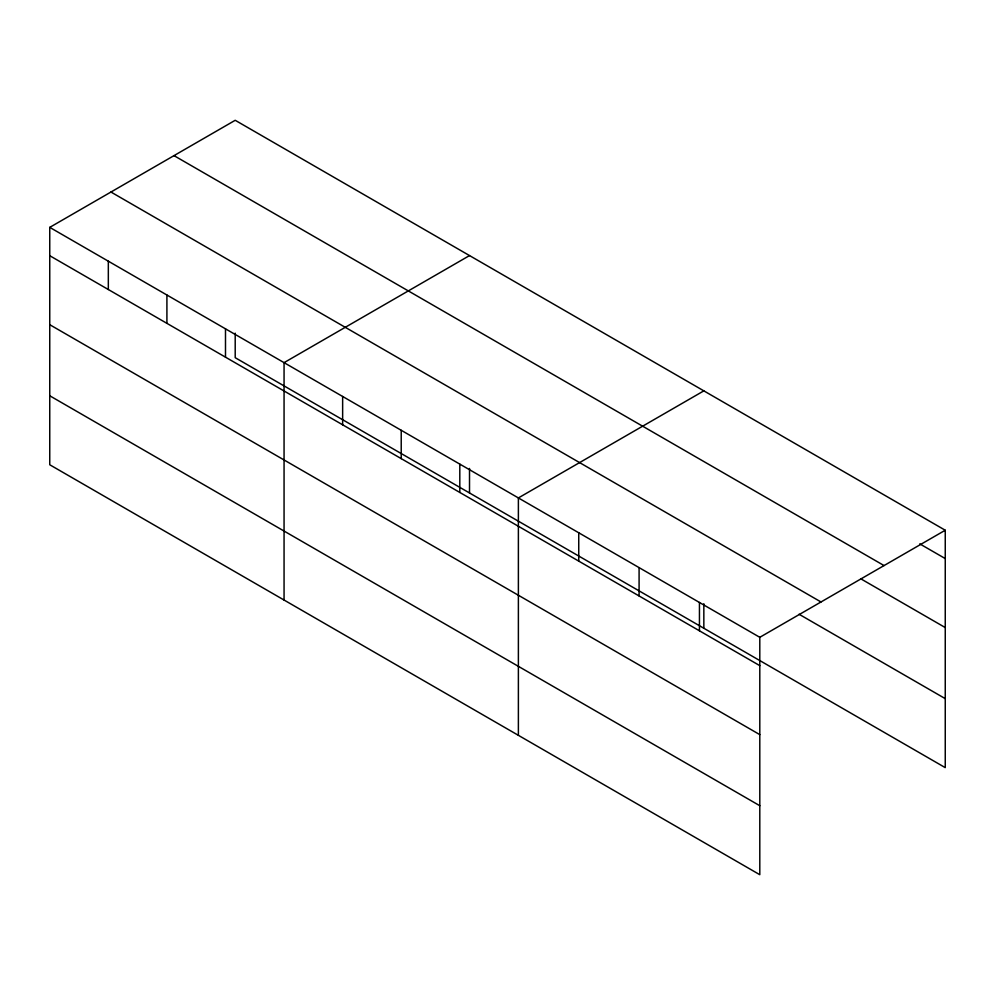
<?xml version="1.0" encoding="UTF-8"?>
<svg xmlns="http://www.w3.org/2000/svg" width="995" height="995" viewBox="0 0 995 995"><rect width="100%" height="100%" fill="white"/><g stroke="black" fill="none" stroke-linecap="round" stroke-linejoin="round"><path stroke-width="1.49" d="M759.794 734.633L759.794 637.31L49.75 227.37L49.75 464.764L759.794 874.704L759.794 734.633L49.75 324.693M235.206 333.163L235.206 357.69L945.25 767.63L945.25 530.236L235.206 120.295L49.75 227.37M469.516 255.578L284.06 362.653L284.06 600.035M703.838 390.861L518.383 497.935L518.383 735.317M759.794 637.31L945.25 530.236M919.766 543.867L945.25 558.568M174.001 155.63L884.045 565.57M860.75 578.779L945.25 627.559M110.955 192.035L820.999 601.975M799.06 614.238L945.25 698.639M49.75 255.703L759.794 665.643M49.75 395.774L759.794 805.714M703.838 603.729L703.838 628.255M699.448 602.46L699.448 630.793M639.088 567.623L639.088 595.955M578.742 532.773L578.742 561.105M469.516 468.446L469.516 492.973M459.802 464.105L459.802 492.438M401.221 430.288L401.221 458.62M342.641 396.47L342.641 424.803M225.492 328.823L225.492 357.155M166.911 295.005L166.911 323.338M108.331 261.188L108.331 289.52"/></g></svg>
